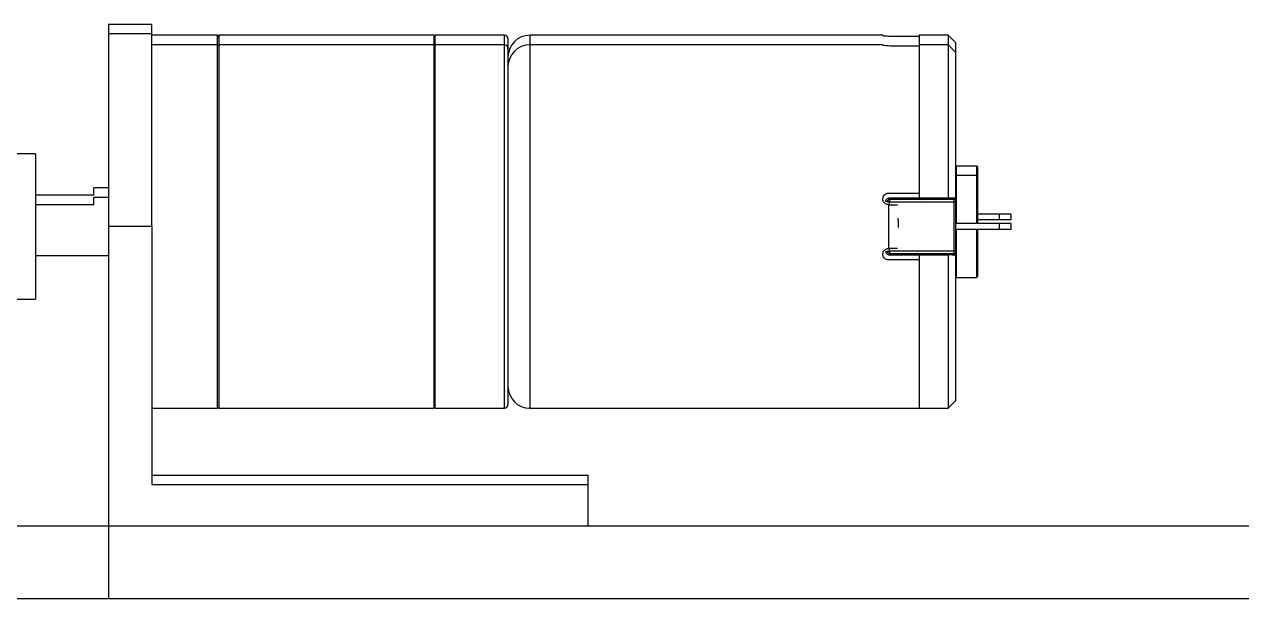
# Model space of a CAD drawing. Header units: millimetres. Extents: x 15 to 415, y 5 to 292.
# Drawn here: x 233.48 to 250.24, y 151.58 to 159.48 of the extents above; entities that cross this region are included whole.
import ezdxf

# ---------------------------------------------------------------- set-up
doc = ezdxf.new("R2010")
doc.units = ezdxf.units.MM

msp = doc.modelspace()

# ---------------------------------------------------------------- linework, layer by layer
at = {"color": 7, "linetype": 'Continuous', "lineweight": 25}
for p, q in [((235.2382, 159.4766), (234.6382, 159.4766)), ((234.6382, 159.4766), (234.6382, 159.3456)), ((235.2382, 159.3456), (234.6382, 159.3456)), ((234.6382, 159.3456), (234.6382, 156.6956)), ((235.2382, 159.3456), (235.2382, 159.4766)), ((235.2382, 156.6956), (235.2382, 159.3456)), ((236.1382, 159.3266), (235.2382, 159.3266)), ((236.1582, 159.3266), (236.1382, 159.3066)), ((236.1382, 159.1956), (236.1382, 159.3266)), ((239.1182, 159.3266), (236.1582, 159.3266)), ((236.1582, 159.3266), (236.1582, 159.1956)), ((239.1382, 159.3066), (239.1182, 159.3266)), ((239.1182, 159.3266), (239.1182, 159.1956)), ((240.0882, 159.3266), (239.1382, 159.3266)), ((239.1382, 159.1956), (239.1382, 159.3266)), ((245.2982, 159.3266), (240.4382, 159.3266)), ((245.2982, 159.3221), (245.2982, 159.3266)), ((246.1982, 159.3266), (245.7982, 159.3266)), ((245.7982, 159.3266), (245.7982, 159.1956)), ((246.2982, 159.2266), (246.1982, 159.3266)), ((246.1982, 159.3266), (246.1982, 159.1956)), ((236.1382, 159.1956), (235.2382, 159.1956)), ((236.1582, 159.1956), (236.1382, 159.1756)), ((236.1382, 154.1956), (236.1382, 159.1956)), ((239.1182, 159.1956), (236.1582, 159.1956)), ((236.1582, 159.1956), (236.1582, 156.6956)), ((239.1382, 159.1756), (239.1182, 159.1956)), ((239.1182, 159.1956), (239.1182, 156.6956)), ((240.0882, 159.1956), (239.1382, 159.1956)), ((239.1382, 154.1956), (239.1382, 159.1956)), ((240.1382, 159.2766), (240.1382, 159.1456)), ((245.2982, 159.1956), (240.4382, 159.1956)), ((245.2982, 159.1911), (245.2982, 159.1956)), ((245.7982, 159.3085), (245.4482, 159.3085)), ((245.7982, 159.1776), (245.4482, 159.1776)), ((245.7982, 159.3085), (245.7982, 159.1956)), ((246.1982, 159.1956), (245.7982, 159.1956)), ((245.7982, 159.1956), (245.7982, 157.0888)), ((245.7982, 159.1776), (245.7982, 157.1558)), ((246.2982, 159.0956), (246.1982, 159.1956)), ((246.1982, 159.1956), (246.1982, 157.0888)), ((246.2982, 159.2266), (246.2982, 159.0956)), ((240.1382, 159.1456), (240.1382, 154.2456)), ((246.2982, 159.0956), (246.2982, 157.0879)), ((233.6353, 157.6956), (231.4353, 157.6956)), ((233.6353, 157.6956), (233.6353, 155.6956)), ((246.5882, 157.5266), (246.3082, 157.5266)), ((246.5982, 157.5166), (246.5982, 157.3856)), ((246.5882, 157.3956), (246.3082, 157.3956)), ((246.5982, 157.3856), (246.5982, 156.7356)), ((234.6382, 157.2266), (234.4382, 157.2266)), ((234.4382, 157.1266), (234.4382, 157.2266)), ((245.3782, 157.1558), (245.7982, 157.1558)), ((234.4382, 157.1266), (233.6353, 157.1266)), ((234.4382, 156.9956), (233.6353, 156.9956)), ((234.6382, 157.0956), (234.4382, 157.0956)), ((234.4382, 156.9956), (234.4382, 157.0956)), ((245.2982, 157.0756), (245.2982, 157.0758)), ((245.3882, 157.0356), (245.3582, 157.0356)), ((245.3782, 156.3956), (245.3782, 156.9956)), ((245.3882, 157.0889), (245.7982, 157.0889)), ((245.3882, 157.0889), (245.3882, 157.0656)), ((245.8182, 157.0656), (245.3882, 157.0656)), ((245.3882, 157.0656), (245.3882, 157.0356)), ((245.3882, 157.0356), (246.2782, 157.0356)), ((245.7982, 157.0856), (245.7982, 157.0888)), ((245.7982, 157.0888), (246.1982, 157.0888)), ((245.7982, 157.0856), (245.8182, 157.0656)), ((246.1899, 157.0656), (245.8182, 157.0656)), ((246.1982, 157.0888), (246.1982, 157.0879)), ((246.2782, 157.0356), (246.2782, 157.0656)), ((246.2982, 157.0356), (246.2782, 157.0356)), ((246.2782, 156.3556), (246.2782, 157.0356)), ((246.2982, 157.0879), (246.2982, 157.0856)), ((246.2982, 157.0856), (246.2982, 157.0356)), ((246.2982, 157.0356), (246.2982, 156.3556)), ((246.8982, 156.8666), (246.5982, 156.8666)), ((246.8982, 156.8666), (246.8982, 156.7866)), ((247.0582, 156.8666), (246.8982, 156.8666)), ((247.0582, 156.8666), (247.0582, 156.7866)), ((234.6382, 156.6956), (234.6382, 152.5755)), ((235.2382, 156.6956), (234.6382, 156.6956)), ((235.2382, 156.6956), (235.2382, 153.1456)), ((236.1582, 156.6956), (236.1582, 154.1956)), ((239.1182, 156.6956), (239.1182, 154.1956)), ((246.8982, 156.7356), (246.2982, 156.7356)), ((246.8982, 156.6556), (246.2982, 156.6556)), ((246.8982, 156.7866), (246.5982, 156.7866)), ((246.5982, 156.6556), (246.5982, 156.0056)), ((247.0582, 156.7866), (246.8982, 156.7866)), ((246.8982, 156.7356), (246.8982, 156.6556)), ((247.0582, 156.7356), (246.8982, 156.7356)), ((247.0582, 156.6556), (246.8982, 156.6556)), ((247.0582, 156.7356), (247.0582, 156.6556)), ((245.2982, 156.3154), (245.2982, 156.3156)), ((245.3582, 156.3556), (245.3882, 156.3556)), ((245.3882, 156.3556), (245.3882, 156.3256)), ((246.2782, 156.3556), (245.3882, 156.3556)), ((245.3882, 156.3256), (245.3882, 156.3024)), ((245.3882, 156.3256), (245.8182, 156.3256)), ((245.8182, 156.3256), (245.7982, 156.3056)), ((245.8182, 156.3256), (246.1899, 156.3256)), ((246.2782, 156.3256), (246.2782, 156.3556)), ((246.2982, 156.3556), (246.2782, 156.3556)), ((246.2982, 156.3556), (246.2982, 156.3056)), ((233.6353, 156.2956), (234.6382, 156.2956)), ((245.7982, 156.2354), (245.3782, 156.2354)), ((245.7982, 156.3024), (245.3882, 156.3024)), ((245.7982, 156.3025), (245.7982, 156.3056)), ((246.1982, 156.3025), (245.7982, 156.3025)), ((245.7982, 156.3025), (245.7982, 154.1956)), ((245.7982, 156.2354), (245.7982, 154.1956)), ((246.1982, 156.3034), (246.1982, 156.3025)), ((246.1982, 156.3025), (246.1982, 154.1956)), ((246.2982, 156.3056), (246.2982, 156.3033)), ((246.2982, 156.3033), (246.2982, 154.2956)), ((246.3082, 155.9956), (246.5882, 155.9956)), ((231.4353, 155.6956), (233.6353, 155.6956)), ((235.2382, 154.1956), (236.1382, 154.1956)), ((236.1382, 154.2156), (236.1582, 154.1956)), ((236.1582, 154.1956), (239.1182, 154.1956)), ((239.1182, 154.1956), (239.1382, 154.2156)), ((239.1382, 154.1956), (240.0882, 154.1956)), ((240.4382, 154.1956), (245.7982, 154.1956)), ((245.7982, 154.1956), (246.1982, 154.1956)), ((246.1982, 154.1956), (246.2982, 154.2956)), ((235.2382, 153.2766), (241.2382, 153.2766)), ((235.2382, 153.1456), (241.2382, 153.1456)), ((241.2382, 153.2766), (241.2382, 153.1456)), ((241.2382, 153.1456), (241.2382, 152.5755)), ((224.2382, 152.5755), (234.6382, 152.5755)), ((234.6382, 152.5755), (234.6382, 151.5755)), ((234.6382, 152.5755), (266.6382, 152.5755)), ((224.2382, 151.5755), (234.6382, 151.5755)), ((234.6382, 151.5755), (266.6382, 151.5755))]:
    msp.add_line(p, q, dxfattribs=at)
at = {"color": 8, "linetype": 'Continuous', "lineweight": 25}
for p, q in [((240.0882, 159.1956), (240.0882, 159.3266)), ((240.4382, 159.3266), (240.4382, 159.1956)), ((240.0882, 154.1956), (240.0882, 159.1956)), ((240.4382, 159.1956), (240.4382, 156.6956)), ((246.3082, 157.5266), (246.3082, 157.3956)), ((246.5882, 157.5266), (246.5882, 157.3956)), ((246.3082, 157.3956), (246.3082, 156.7356)), ((246.5882, 157.3956), (246.5882, 156.7356)), ((245.3882, 156.9956), (245.3882, 157.0356)), ((240.4382, 156.6956), (240.4382, 154.1956)), ((246.3082, 156.6556), (246.3082, 155.9956)), ((246.5882, 156.6556), (246.5882, 155.9956)), ((245.3882, 156.3556), (245.3882, 156.3956))]:
    msp.add_line(p, q, dxfattribs=at)
at = {"color": 7, "linetype": 'Continuous', "lineweight": 25, "flags": 128}
msp.add_lwpolyline([(245.505, 156.8096), (245.505, 156.8096), (245.505, 156.8096), (245.505, 156.8096), (245.505, 156.8095), (245.505, 156.8094), (245.505, 156.8076), (245.5053, 156.7989), (245.5063, 156.7613), (245.5068, 156.7054), (245.5067, 156.6834), (245.5067, 156.6809), (245.5067, 156.6807), (245.5067, 156.6806), (245.5067, 156.6806), (245.5067, 156.6806), (245.5067, 156.6806)], dxfattribs=at)
at = {"color": 7, "linetype": 'Continuous', "lineweight": 25}
for centre, radius, start, end in [((240.0882, 159.2766), 0.05, 0, 90), ((240.4382, 159.0266), 0.3, 90, 180), ((240.0882, 159.1456), 0.05, 360, 90), ((240.4382, 158.8956), 0.3, 90, 180), ((246.3082, 157.5366), 0.01, 180, 270), ((246.5882, 157.5166), 0.01, 0, 90), ((246.3082, 157.4056), 0.01, 180, 270), ((246.5882, 157.3856), 0.01, 0, 90), ((245.3431, 157.0013), 0.0375, 66.22765, 97.51214), ((245.3431, 156.3899), 0.0375, 262.48786, 293.77235), ((246.3082, 155.9856), 0.01, 90, 180), ((246.5882, 156.0056), 0.01, 270, 0), ((240.4382, 154.4956), 0.3, 180, 270), ((240.0882, 154.2456), 0.05, 270, 0)]:
    msp.add_arc(centre, radius, start, end, dxfattribs=at)
for points, knots in [([(245.4482, 159.3085), (245.4314, 159.3087), (245.3978, 159.3091), (245.353, 159.3121), (245.3191, 159.3159), (245.3008, 159.3196), (245.2989, 159.3214), (245.2982, 159.3221)], [0, 0, 0, 0, 0.2132839, 0.4265363, 0.6406529, 0.8559621, 1, 1, 1, 1]), ([(245.4482, 159.1776), (245.4314, 159.1778), (245.3978, 159.1782), (245.353, 159.1811), (245.3191, 159.185), (245.3008, 159.1886), (245.2989, 159.1904), (245.2982, 159.1911)], [0, 0, 0, 0, 0.2132839, 0.4265363, 0.6406529, 0.8559621, 1, 1, 1, 1]), ([(245.2982, 157.0758), (245.2991, 157.0849), (245.3009, 157.103), (245.3149, 157.1272), (245.3356, 157.1453), (245.3581, 157.1546), (245.3726, 157.1555), (245.3782, 157.1558)], [0, 0, 0, 0, 0.2172889, 0.4356914, 0.6532319, 0.8679507, 1, 1, 1, 1]), ([(245.3782, 156.9956), (245.3721, 156.9961), (245.3571, 156.9971), (245.3346, 157.0068), (245.3144, 157.0249), (245.3012, 157.0487), (245.2982, 157.0667), (245.2982, 157.0756), (245.2982, 157.0756)], [0, 0, 0, 0, 0.1454844, 0.3576151, 0.5702501, 0.7841557, 0.9999543, 1, 1, 1, 1]), ([(245.3382, 157.0385), (245.3387, 157.0442), (245.3399, 157.0556), (245.3486, 157.0709), (245.3615, 157.0823), (245.3756, 157.0881), (245.3847, 157.0887), (245.3882, 157.0889)], [0, 0, 0, 0, 0.2185841, 0.4368142, 0.6536776, 0.8676177, 1, 1, 1, 1]), ([(245.3882, 157.0656), (245.3861, 157.0655), (245.3806, 157.0652), (245.3722, 157.0617), (245.3644, 157.0549), (245.3592, 157.0458), (245.3585, 157.039), (245.3582, 157.0356)], [0, 0, 0, 0, 0.131614, 0.3447181, 0.5615872, 0.7805298, 1, 1, 1, 1]), ([(245.3782, 156.9956), (245.3939, 156.9956), (245.4247, 156.9956), (245.4625, 156.9956), (245.4884, 156.9956), (245.495, 156.9956), (245.4936, 156.9956), (245.4943, 156.9956), (245.4969, 156.9956), (245.4984, 156.9956)], [0, 0, 0, 0, 0.0923302, 0.1813971, 0.2705594, 0.3628285, 0.5692634, 0.7648792, 1, 1, 1, 1]), ([(246.1982, 157.0879), (246.1982, 157.0857), (246.1983, 157.0815), (246.1973, 157.0756), (246.1956, 157.0706), (246.1933, 157.067), (246.1913, 157.0658), (246.1902, 157.0656), (246.19, 157.0656), (246.1899, 157.0656)], [0, 0, 0, 0, 0.1799338, 0.3597423, 0.5433924, 0.73922, 0.9499892, 0.9863825, 1, 1, 1, 1]), ([(246.2782, 157.0656), (246.2629, 157.0656), (246.2335, 157.0656), (246.204, 157.0656), (246.1899, 157.0656)], [0, 0, 0, 0, 0.51973324, 1, 1, 1, 1]), ([(246.1982, 157.0879), (246.2076, 157.0879), (246.2409, 157.0879), (246.2742, 157.0879), (246.2982, 157.0879)], [0, 0, 0, 0, 0.28082264, 1, 1, 1, 1]), ([(246.2982, 157.0856), (246.298, 157.0835), (246.2976, 157.0793), (246.2945, 157.0736), (246.29, 157.069), (246.2844, 157.0663), (246.2803, 157.0657), (246.2783, 157.0656), (246.2782, 157.0656)], [0, 0, 0, 0, 0.1948367, 0.389451, 0.5901739, 0.8052014, 0.9853438, 1, 1, 1, 1]), ([(245.2982, 156.3156), (245.2991, 156.3247), (245.3009, 156.3429), (245.315, 156.3671), (245.3356, 156.3851), (245.358, 156.3944), (245.3726, 156.3953), (245.3782, 156.3956)], [0, 0, 0, 0, 0.218821, 0.4367059, 0.6525983, 0.8665562, 1, 1, 1, 1]), ([(245.3782, 156.2354), (245.372, 156.2359), (245.357, 156.2369), (245.3346, 156.2467), (245.3145, 156.2645), (245.3013, 156.2883), (245.2982, 156.3064), (245.2982, 156.3154), (245.2982, 156.3154)], [0, 0, 0, 0, 0.14686443, 0.35653164, 0.56791793, 0.78252624, 0.99994228, 1, 1, 1, 1]), ([(245.3882, 156.3024), (245.3826, 156.3029), (245.3715, 156.304), (245.3566, 156.3125), (245.3453, 156.3251), (245.3391, 156.3393), (245.3385, 156.3489), (245.3382, 156.3528)], [0, 0, 0, 0, 0.2105187, 0.4213557, 0.6341283, 0.8500875, 1, 1, 1, 1]), ([(245.3582, 156.3556), (245.3583, 156.3533), (245.3587, 156.3476), (245.3624, 156.3392), (245.3692, 156.3317), (245.3781, 156.3266), (245.3848, 156.326), (245.3882, 156.3256)], [0, 0, 0, 0, 0.1505048, 0.3672927, 0.5803497, 0.7906454, 1, 1, 1, 1]), ([(245.3782, 156.3956), (245.3939, 156.3956), (245.4247, 156.3956), (245.4625, 156.3956), (245.4884, 156.3956), (245.495, 156.3956), (245.4936, 156.3956), (245.4943, 156.3956), (245.4969, 156.3956), (245.4984, 156.3956)], [0, 0, 0, 0, 0.09233021, 0.18139709, 0.27055944, 0.36282852, 0.56926341, 0.76487919, 1, 1, 1, 1]), ([(246.1899, 156.3256), (246.19, 156.3256), (246.1902, 156.3256), (246.1913, 156.3255), (246.1933, 156.3243), (246.1956, 156.3207), (246.1973, 156.3157), (246.1983, 156.3097), (246.1982, 156.3055), (246.1982, 156.3034)], [0, 0, 0, 0, 0.0136175, 0.0500108, 0.26078, 0.4566076, 0.6402577, 0.8200662, 1, 1, 1, 1]), ([(246.1899, 156.3256), (246.204, 156.3256), (246.2335, 156.3256), (246.2629, 156.3256), (246.2782, 156.3256)], [0, 0, 0, 0, 0.4802668, 1, 1, 1, 1]), ([(246.2782, 156.3256), (246.2783, 156.3256), (246.2803, 156.3256), (246.2844, 156.325), (246.29, 156.3222), (246.2945, 156.3177), (246.2976, 156.312), (246.298, 156.3078), (246.2982, 156.3056)], [0, 0, 0, 0, 0.0146562, 0.1947986, 0.4098261, 0.610549, 0.8051633, 1, 1, 1, 1]), ([(246.2982, 156.3033), (246.2888, 156.3033), (246.2555, 156.3034), (246.2222, 156.3034), (246.1982, 156.3034)], [0, 0, 0, 0, 0.2810394, 1, 1, 1, 1])]:
    msp.add_open_spline(points, degree=3, knots=knots, dxfattribs=at)

doc.saveas('drawing.dxf')
